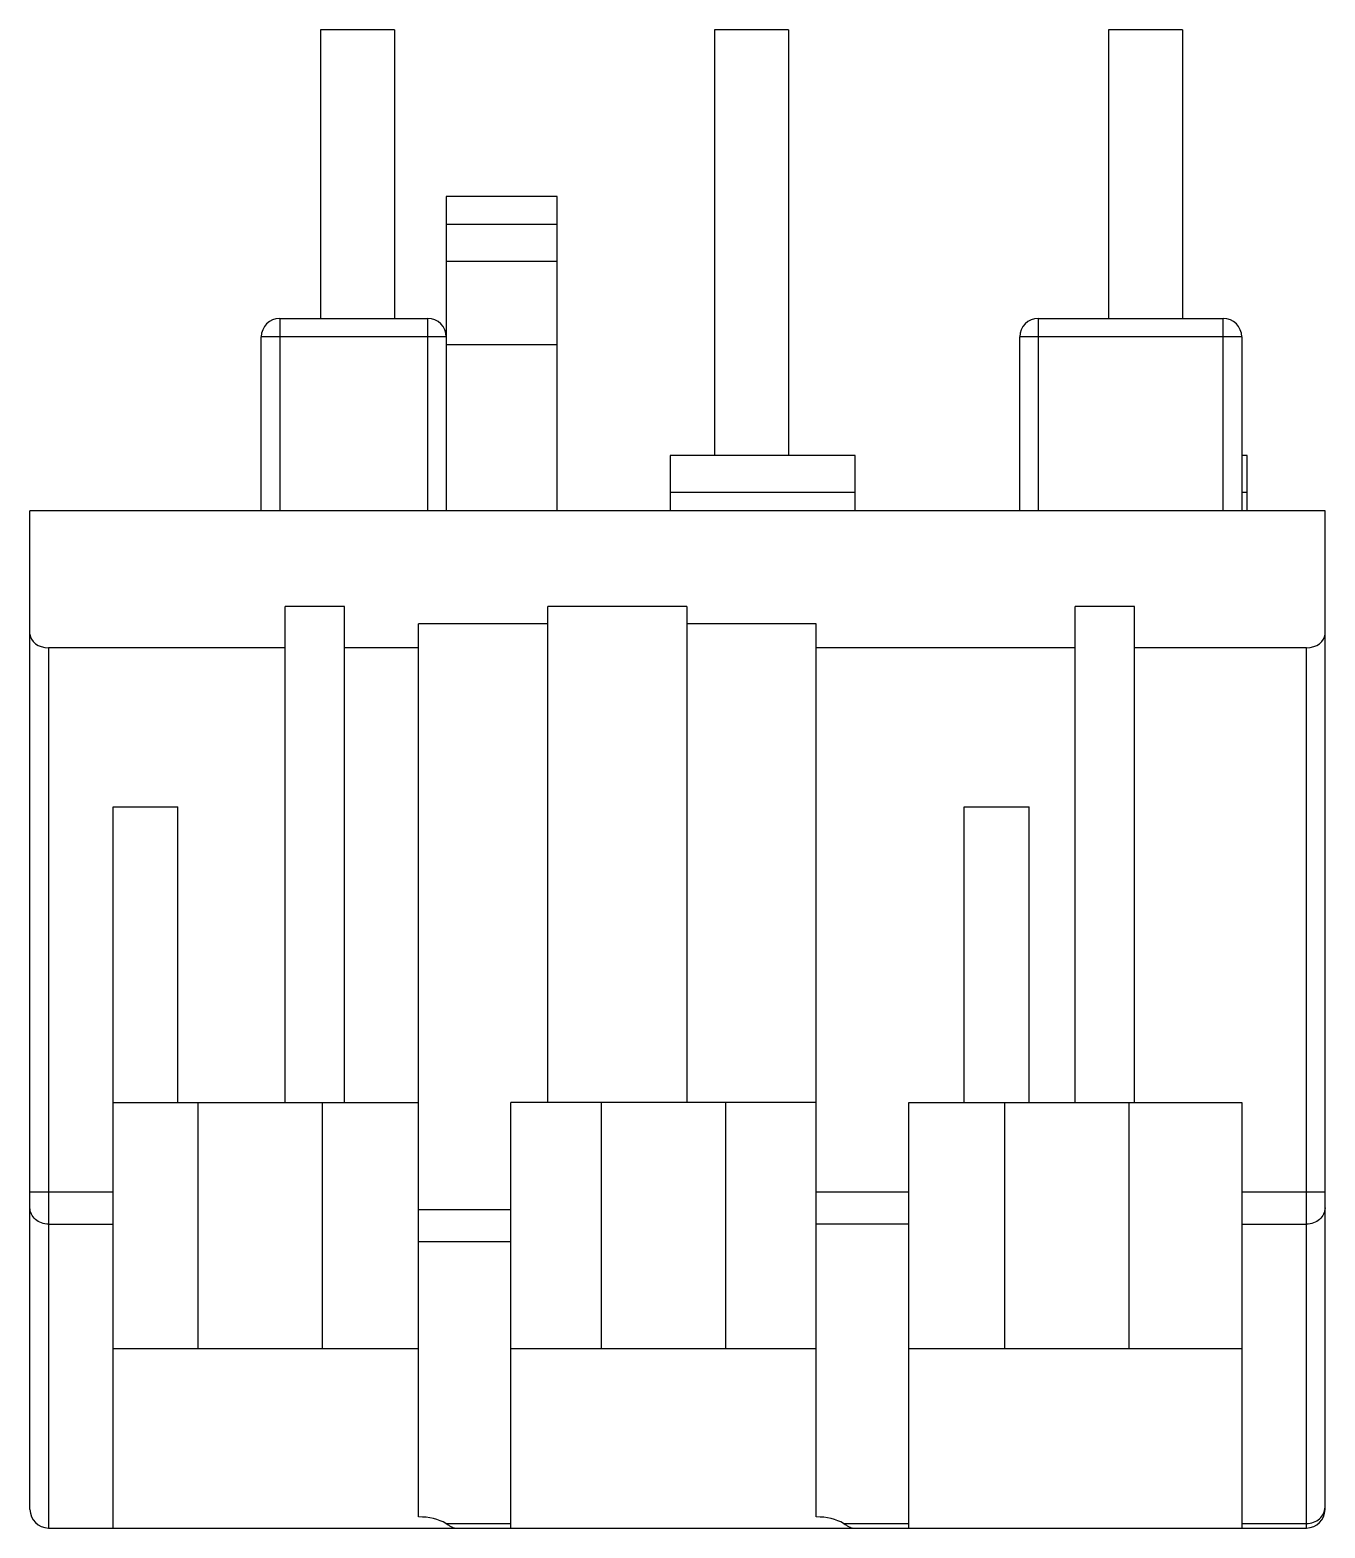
# Model space of a CAD drawing. Header units: millimetres. Extents: x 9.7 to 79.7, y 20.8 to 101.8.
import ezdxf

# ---------------------------------------------------------------- set-up
doc = ezdxf.new("R2010")
doc.units = ezdxf.units.MM
doc.header["$LTSCALE"] = 8.034355
doc.layers.get('0').update_dxf_attribs({"linetype": 'CONTINUOUS'})

msp = doc.modelspace()

# ---------------------------------------------------------------- linework, layer by layer
at = {"color": 7}
for p, q in [((25.406, 101.75), (25.406, 86.15)), ((29.406, 101.75), (25.406, 101.75)), ((29.406, 101.75), (29.406, 86.15)), ((46.706, 101.75), (46.706, 78.75)), ((50.706, 101.75), (46.706, 101.75)), ((50.706, 101.75), (50.706, 78.75)), ((68.006, 101.75), (68.006, 86.15)), ((72.006, 101.75), (68.006, 101.75)), ((72.006, 101.75), (72.006, 86.15)), ((32.206, 92.75), (32.206, 75.75)), ((38.206, 92.75), (32.206, 92.75)), ((38.206, 75.75), (38.206, 92.75)), ((32.206, 91.25), (38.206, 91.25)), ((32.206, 89.25), (38.206, 89.25)), ((23.206, 86.15), (23.206, 75.75)), ((23.206, 86.15), (31.206, 86.15)), ((31.206, 75.75), (31.206, 86.15)), ((64.206, 86.15), (64.206, 75.75)), ((64.206, 86.15), (74.206, 86.15)), ((74.206, 75.75), (74.206, 86.15)), ((22.206, 75.75), (22.206, 85.15)), ((32.206, 85.15), (22.206, 85.15)), ((63.206, 75.75), (63.206, 85.15)), ((75.206, 85.15), (63.206, 85.15)), ((75.206, 85.15), (75.206, 75.75)), ((32.206, 84.75), (38.206, 84.75)), ((44.306, 78.75), (44.306, 75.75)), ((54.306, 78.75), (44.306, 78.75)), ((54.306, 75.75), (54.306, 78.75)), ((75.506, 78.75), (75.206, 78.75)), ((75.506, 75.75), (75.506, 78.75)), ((44.306, 76.75), (54.306, 76.75)), ((75.206, 76.75), (75.506, 76.75)), ((9.706, 21.75), (9.706, 75.75)), ((79.706, 75.75), (9.706, 75.75)), ((79.706, 21.75), (79.706, 75.75)), ((23.506, 43.75), (23.506, 70.57)), ((26.706, 70.57), (23.506, 70.57)), ((26.706, 43.75), (26.706, 70.57)), ((37.706, 43.75), (37.706, 70.57)), ((45.206, 70.57), (37.706, 70.57)), ((45.206, 70.57), (45.206, 43.75)), ((69.406, 70.57), (66.206, 70.57)), ((66.206, 43.75), (66.206, 70.57)), ((69.406, 43.75), (69.406, 70.57)), ((30.706, 21.353), (30.706, 69.645)), ((37.706, 69.645), (30.706, 69.645)), ((52.206, 69.645), (45.206, 69.645)), ((52.206, 21.353), (52.206, 69.645)), ((10.706, 68.35), (10.706, 20.75)), ((23.506, 68.35), (10.706, 68.35)), ((30.706, 68.35), (26.706, 68.35)), ((66.206, 68.35), (52.206, 68.35)), ((78.706, 68.35), (69.406, 68.35)), ((78.706, 20.75), (78.706, 68.35)), ((14.206, 20.75), (14.206, 59.75)), ((14.206, 59.75), (17.706, 59.75)), ((17.706, 43.75), (17.706, 59.75)), ((60.206, 59.75), (63.706, 59.75)), ((60.206, 43.75), (60.206, 59.75)), ((63.706, 43.75), (63.706, 59.75)), ((14.206, 43.75), (30.706, 43.75)), ((18.796, 30.45), (18.796, 43.75)), ((25.506, 43.75), (25.506, 30.45)), ((52.206, 43.75), (35.706, 43.75)), ((35.706, 20.75), (35.706, 43.75)), ((40.596, 30.45), (40.596, 43.75)), ((47.306, 43.75), (47.306, 30.45)), ((57.206, 43.75), (75.206, 43.75)), ((57.206, 20.75), (57.206, 43.75)), ((62.396, 30.45), (62.396, 43.75)), ((69.106, 43.75), (69.106, 30.45)), ((75.206, 43.75), (75.206, 20.75)), ((9.706, 38.934), (14.206, 38.934)), ((52.206, 38.934), (57.206, 38.934)), ((75.206, 38.934), (79.706, 38.934)), ((30.706, 37.975), (35.706, 37.975)), ((10.706, 37.181), (14.206, 37.181)), ((57.206, 37.181), (52.206, 37.181)), ((75.206, 37.181), (78.706, 37.181)), ((35.706, 36.221), (30.706, 36.221)), ((14.206, 30.45), (30.706, 30.45)), ((35.706, 30.45), (52.206, 30.45)), ((57.206, 30.45), (75.206, 30.45)), ((10.706, 20.75), (78.706, 20.75)), ((32.183, 20.996), (35.706, 20.996)), ((53.683, 20.996), (57.206, 20.996)), ((75.206, 20.996), (78.706, 20.996))]:
    msp.add_line(p, q, dxfattribs=at)
for centre, start, end in [((23.206, 85.15), 90, 180), ((31.206, 85.15), 0, 90), ((64.206, 85.15), 90, 180), ((74.206, 85.15), 0, 90), ((10.706, 21.75), 180, 270), ((78.706, 21.75), 270, 360)]:
    msp.add_arc(centre, 1, start, end, dxfattribs=at)
for centre, major_axis, ratio, start_param, end_param in [((10.706, 69.09), (1, 0), 0.74, 3.141593, 4.712389), ((78.706, 69.09), (1, 0), 0.74, -1.570796, 0), ((30.706, 20.256), (2, 0), 0.548387, 0.740472, 1.570796), ((52.206, 20.256), (2, 0), 0.548387, 0.740472, 1.570796)]:
    msp.add_ellipse(centre, major_axis=major_axis, ratio=ratio, start_param=start_param, end_param=end_param, dxfattribs=at)
for points, knots in [([(10.706, 37.181), (10.577, 37.181), (10.32, 37.224), (9.988, 37.415), (9.761, 37.706), (9.706, 37.943), (9.706, 38.057)], [0, 0, 0, 0, 0.264962, 0.521318, 0.765235, 1, 1, 1, 1]), ([(79.706, 38.057), (79.706, 37.943), (79.651, 37.706), (79.424, 37.415), (79.093, 37.224), (78.836, 37.181), (78.706, 37.181)], [0, 0, 0, 0, 0.234682, 0.478525, 0.734947, 1, 1, 1, 1]), ([(78.706, 20.996), (78.836, 20.996), (79.093, 21.04), (79.424, 21.231), (79.651, 21.522), (79.706, 21.758), (79.706, 21.873)], [0, 0, 0, 0, 0.264962, 0.521318, 0.765235, 1, 1, 1, 1]), ([(32.183, 20.996), (32.237, 20.964), (32.338, 20.903), (32.474, 20.825), (32.57, 20.776), (32.632, 20.755), (32.657, 20.75), (32.668, 20.75)], [0, 0, 0, 0, 0.349711, 0.641287, 0.861098, 0.940796, 1, 1, 1, 1]), ([(53.683, 20.996), (53.737, 20.964), (53.838, 20.903), (53.974, 20.825), (54.07, 20.776), (54.132, 20.755), (54.157, 20.75), (54.168, 20.75)], [0, 0, 0, 0, 0.349711, 0.641287, 0.861098, 0.940796, 1, 1, 1, 1])]:
    msp.add_open_spline(points, degree=3, knots=knots, dxfattribs=at)

doc.saveas('drawing.dxf')
